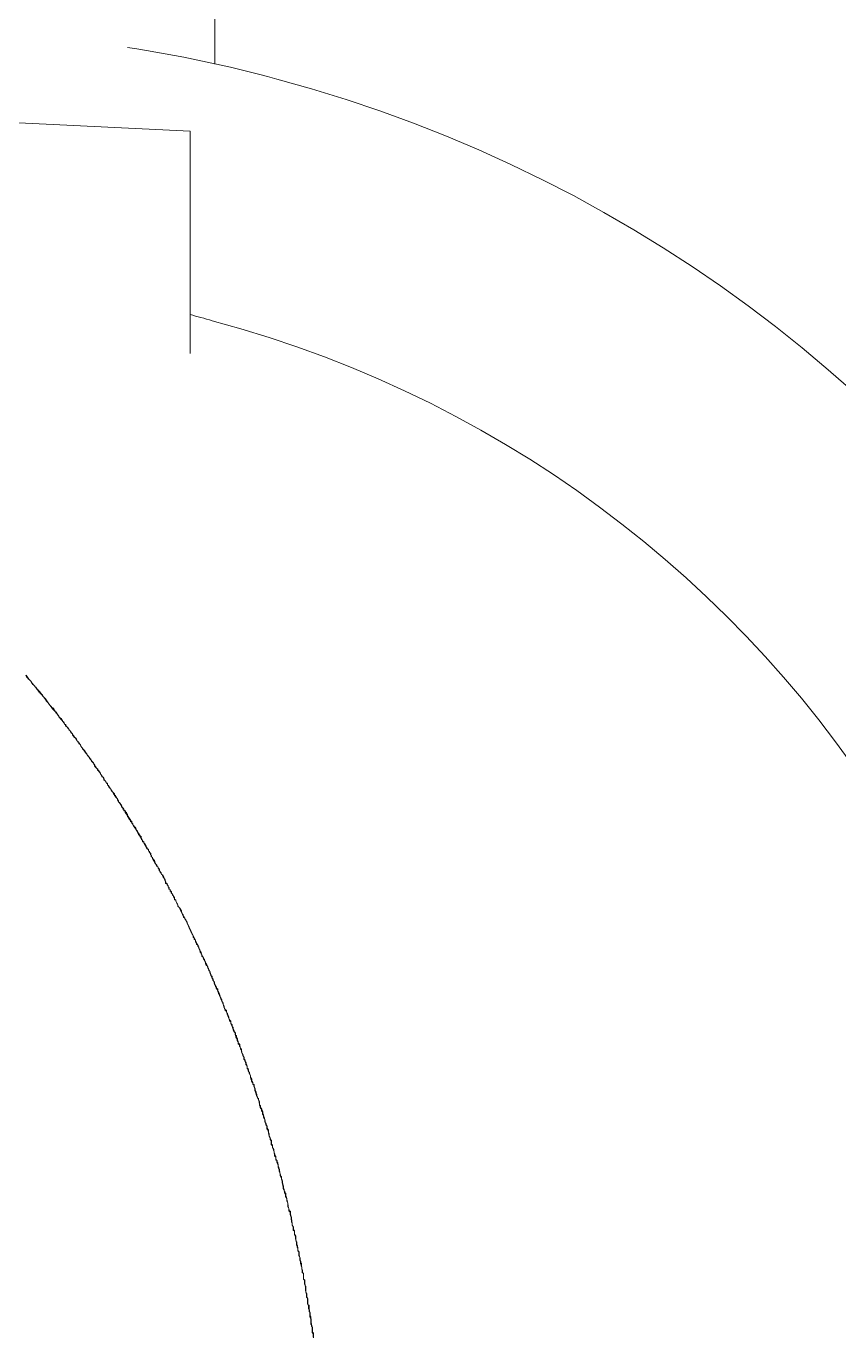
# Model space of a CAD drawing. Header units: millimetres. Extents: x 5194 to 16594, y 329 to 7592.
# Drawn here: x 11645.5 to 11678, y 3561 to 3613.4 of the extents above; entities that cross this region are included whole.
import ezdxf

# ---------------------------------------------------------------- set-up
doc = ezdxf.new("R2010")
doc.units = ezdxf.units.MM
doc.header["$MEASUREMENT"] = 0
doc.layers.add('PDF_Geometry', color=7, linetype='Continuous', true_color=0x231f20)

msp = doc.modelspace()

# ---------------------------------------------------------------- linework, layer by layer
at = {"layer": 'PDF_Geometry', "color": 0, "lineweight": 9}
for p, q in [((11653.057, 3611.845), (11653.057, 3618.681)), ((11652.08, 3609.177), (11640.332, 3609.746)), ((11652.069, 3600.294), (11652.069, 3609.177)), ((11645.538, 3587.376), (11645.516, 3587.444)), ((11645.561, 3587.354), (11645.538, 3587.376)), ((11645.583, 3587.331), (11645.561, 3587.354)), ((11645.606, 3587.286), (11645.583, 3587.331)), ((11645.651, 3587.264), (11645.606, 3587.286)), ((11645.696, 3587.219), (11645.651, 3587.264)), ((11645.718, 3587.196), (11645.696, 3587.219)), ((11645.741, 3587.151), (11645.718, 3587.196)), ((11645.763, 3587.106), (11645.741, 3587.151)), ((11645.754, 3587.126), (11645.754, 3587.149)), ((11645.799, 3587.104), (11645.754, 3587.126)), ((11645.786, 3587.084), (11645.763, 3587.106)), ((11645.831, 3587.039), (11645.786, 3587.084)), ((11645.822, 3587.059), (11645.799, 3587.104)), ((11645.822, 3587.036), (11645.822, 3587.059)), ((11645.867, 3587.014), (11645.822, 3587.036)), ((11645.853, 3587.016), (11645.831, 3587.039)), ((11645.876, 3586.994), (11645.853, 3587.016)), ((11645.889, 3586.969), (11645.867, 3587.014)), ((11645.921, 3586.949), (11645.876, 3586.994)), ((11645.912, 3586.947), (11645.889, 3586.969)), ((11645.934, 3586.902), (11645.912, 3586.947)), ((11645.943, 3586.926), (11645.921, 3586.949)), ((11645.957, 3586.879), (11645.934, 3586.902)), ((11645.966, 3586.881), (11645.943, 3586.926)), ((11646.002, 3586.834), (11645.957, 3586.879)), ((11646.01, 3586.859), (11645.966, 3586.881)), ((11646.002, 3586.812), (11646.002, 3586.834)), ((11646.047, 3586.767), (11646.002, 3586.812)), ((11646.01, 3586.837), (11646.01, 3586.859)), ((11646.069, 3586.744), (11646.047, 3586.767)), ((11646.091, 3586.699), (11646.069, 3586.744)), ((11646.136, 3586.677), (11646.091, 3586.699)), ((11646.181, 3586.654), (11646.136, 3586.677)), ((11646.181, 3586.632), (11646.181, 3586.654)), ((11646.19, 3586.589), (11646.19, 3586.612)), ((11646.235, 3586.567), (11646.19, 3586.589)), ((11646.541, 3586.159), (11646.541, 3586.182)), ((11646.586, 3586.137), (11646.541, 3586.159)), ((11646.631, 3586.092), (11646.586, 3586.137)), ((11646.631, 3586.069), (11646.631, 3586.092)), ((11646.676, 3586.024), (11646.631, 3586.069)), ((11646.676, 3586.002), (11646.676, 3586.024)), ((11646.721, 3585.957), (11646.676, 3586.002)), ((11646.708, 3585.937), (11646.708, 3585.959)), ((11646.753, 3585.914), (11646.708, 3585.937)), ((11646.766, 3585.912), (11646.721, 3585.957)), ((11646.775, 3585.869), (11646.753, 3585.914)), ((11646.766, 3585.89), (11646.766, 3585.912)), ((11646.789, 3585.845), (11646.766, 3585.89)), ((11646.798, 3585.847), (11646.775, 3585.869)), ((11646.811, 3585.822), (11646.789, 3585.845)), ((11646.843, 3585.78), (11646.798, 3585.847)), ((11646.834, 3585.777), (11646.811, 3585.822)), ((11646.856, 3585.755), (11646.834, 3585.777)), ((11646.843, 3585.757), (11646.843, 3585.78)), ((11646.888, 3585.735), (11646.843, 3585.757)), ((11646.933, 3585.69), (11646.888, 3585.735)), ((11646.933, 3585.667), (11646.933, 3585.69)), ((11646.978, 3585.645), (11646.933, 3585.667)), ((11646.978, 3585.6), (11646.978, 3585.645)), ((11647.023, 3585.577), (11646.978, 3585.6)), ((11647.045, 3585.532), (11647.023, 3585.577)), ((11647.059, 3585.485), (11647.036, 3585.53)), ((11647.067, 3585.487), (11647.045, 3585.532)), ((11647.103, 3585.462), (11647.059, 3585.485)), ((11647.112, 3585.465), (11647.067, 3585.487)), ((11647.103, 3585.417), (11647.103, 3585.462)), ((11647.148, 3585.372), (11647.103, 3585.417)), ((11647.112, 3585.42), (11647.112, 3585.465)), ((11647.157, 3585.397), (11647.112, 3585.42)), ((11647.193, 3585.35), (11647.148, 3585.372)), ((11647.18, 3585.352), (11647.157, 3585.397)), ((11647.202, 3585.33), (11647.18, 3585.352)), ((11647.193, 3585.305), (11647.193, 3585.35)), ((11647.238, 3585.282), (11647.193, 3585.305)), ((11647.225, 3585.285), (11647.202, 3585.33)), ((11647.247, 3585.24), (11647.225, 3585.285)), ((11647.238, 3585.237), (11647.238, 3585.282)), ((11647.283, 3585.215), (11647.238, 3585.237)), ((11647.292, 3585.217), (11647.247, 3585.24)), ((11647.328, 3585.17), (11647.283, 3585.215)), ((11647.292, 3585.172), (11647.292, 3585.217)), ((11647.315, 3585.15), (11647.292, 3585.172)), ((11647.337, 3585.127), (11647.315, 3585.15)), ((11647.328, 3585.147), (11647.328, 3585.17)), ((11647.373, 3585.102), (11647.328, 3585.147)), ((11647.36, 3585.105), (11647.337, 3585.127)), ((11647.382, 3585.06), (11647.36, 3585.105)), ((11647.396, 3585.057), (11647.373, 3585.102)), ((11647.405, 3585.015), (11647.382, 3585.06)), ((11647.418, 3585.035), (11647.396, 3585.057)), ((11647.427, 3584.97), (11647.405, 3585.015)), ((11647.441, 3584.99), (11647.418, 3585.035)), ((11647.463, 3584.967), (11647.441, 3584.99)), ((11647.45, 3584.947), (11647.427, 3584.97)), ((11647.495, 3584.925), (11647.45, 3584.947)), ((11647.508, 3584.922), (11647.463, 3584.967)), ((11647.517, 3584.88), (11647.495, 3584.925)), ((11647.531, 3584.878), (11647.508, 3584.922)), ((11647.54, 3584.857), (11647.517, 3584.88)), ((11647.553, 3584.855), (11647.531, 3584.878)), ((11647.562, 3584.812), (11647.54, 3584.857)), ((11647.576, 3584.81), (11647.553, 3584.855)), ((11647.585, 3584.768), (11647.562, 3584.812)), ((11647.598, 3584.788), (11647.576, 3584.81)), ((11647.63, 3584.745), (11647.585, 3584.768)), ((11647.621, 3584.765), (11647.598, 3584.788)), ((11647.643, 3584.72), (11647.621, 3584.765)), ((11647.63, 3584.7), (11647.63, 3584.745)), ((11647.675, 3584.678), (11647.63, 3584.7)), ((11647.688, 3584.675), (11647.643, 3584.72)), ((11647.697, 3584.655), (11647.675, 3584.678)), ((11647.688, 3584.653), (11647.688, 3584.675)), ((11647.72, 3584.61), (11647.697, 3584.655)), ((11647.742, 3584.565), (11647.72, 3584.61)), ((11647.765, 3584.543), (11647.742, 3584.565)), ((11647.787, 3584.498), (11647.765, 3584.543)), ((11647.81, 3584.475), (11647.787, 3584.498)), ((11647.855, 3584.43), (11647.81, 3584.475)), ((11647.877, 3584.385), (11647.855, 3584.43)), ((11647.9, 3584.363), (11647.877, 3584.385)), ((11647.922, 3584.318), (11647.9, 3584.363)), ((11647.945, 3584.295), (11647.922, 3584.318)), ((11647.967, 3584.25), (11647.945, 3584.295)), ((11647.981, 3584.225), (11647.958, 3584.27)), ((11647.99, 3584.228), (11647.967, 3584.25)), ((11648.026, 3584.18), (11647.981, 3584.225)), ((11648.035, 3584.183), (11647.99, 3584.228)), ((11648.048, 3584.158), (11648.026, 3584.18)), ((11648.057, 3584.16), (11648.035, 3584.183)), ((11648.071, 3584.113), (11648.048, 3584.158)), ((11648.079, 3584.115), (11648.057, 3584.16)), ((11648.093, 3584.068), (11648.071, 3584.113)), ((11648.102, 3584.093), (11648.079, 3584.115)), ((11648.116, 3584.045), (11648.093, 3584.068)), ((11648.124, 3584.048), (11648.102, 3584.093)), ((11648.138, 3584), (11648.116, 3584.045)), ((11648.147, 3584.003), (11648.124, 3584.048)), ((11648.16, 3583.978), (11648.138, 3584)), ((11648.169, 3583.98), (11648.147, 3584.003)), ((11648.205, 3583.933), (11648.16, 3583.978)), ((11648.214, 3583.935), (11648.169, 3583.98)), ((11648.228, 3583.888), (11648.205, 3583.933)), ((11648.237, 3583.89), (11648.214, 3583.935)), ((11648.25, 3583.865), (11648.228, 3583.888)), ((11648.259, 3583.868), (11648.237, 3583.89)), ((11648.273, 3583.843), (11648.25, 3583.865)), ((11648.259, 3583.823), (11648.259, 3583.868)), ((11648.282, 3583.778), (11648.259, 3583.823)), ((11648.295, 3583.798), (11648.273, 3583.843)), ((11648.304, 3583.755), (11648.282, 3583.778)), ((11648.318, 3583.753), (11648.295, 3583.798)), ((11648.327, 3583.733), (11648.304, 3583.755)), ((11648.34, 3583.731), (11648.318, 3583.753)), ((11648.372, 3583.688), (11648.327, 3583.733)), ((11648.385, 3583.686), (11648.34, 3583.731)), ((11648.372, 3583.643), (11648.372, 3583.688)), ((11648.417, 3583.621), (11648.372, 3583.643)), ((11648.385, 3583.663), (11648.385, 3583.686)), ((11648.43, 3583.618), (11648.385, 3583.663)), ((11648.439, 3583.576), (11648.417, 3583.621)), ((11648.453, 3583.573), (11648.43, 3583.618)), ((11648.462, 3583.553), (11648.439, 3583.576)), ((11648.475, 3583.551), (11648.453, 3583.573)), ((11648.484, 3583.508), (11648.462, 3583.553)), ((11648.498, 3583.506), (11648.475, 3583.551)), ((11648.507, 3583.463), (11648.484, 3583.508)), ((11648.52, 3583.461), (11648.498, 3583.506)), ((11648.529, 3583.441), (11648.507, 3583.463)), ((11648.543, 3583.438), (11648.52, 3583.461)), ((11648.552, 3583.373), (11648.529, 3583.441)), ((11648.565, 3583.393), (11648.543, 3583.438)), ((11648.597, 3583.351), (11648.552, 3583.373)), ((11648.61, 3583.371), (11648.565, 3583.393)), ((11648.619, 3583.328), (11648.597, 3583.351)), ((11648.633, 3583.326), (11648.61, 3583.371)), ((11648.642, 3583.283), (11648.619, 3583.328)), ((11648.633, 3583.303), (11648.633, 3583.326)), ((11648.633, 3583.258), (11648.633, 3583.303)), ((11648.678, 3583.213), (11648.633, 3583.258)), ((11648.664, 3583.238), (11648.642, 3583.283)), ((11648.687, 3583.216), (11648.664, 3583.238)), ((11648.7, 3583.191), (11648.678, 3583.213)), ((11648.709, 3583.193), (11648.687, 3583.216)), ((11648.723, 3583.146), (11648.7, 3583.191)), ((11648.732, 3583.126), (11648.709, 3583.193)), ((11648.768, 3583.123), (11648.723, 3583.146)), ((11648.777, 3583.103), (11648.732, 3583.126)), ((11648.768, 3583.056), (11648.768, 3583.123)), ((11648.813, 3583.033), (11648.768, 3583.056)), ((11648.777, 3583.058), (11648.777, 3583.103)), ((11648.813, 3583.011), (11648.813, 3583.033)), ((11648.858, 3582.943), (11648.813, 3583.011)), ((11648.858, 3582.921), (11648.858, 3582.943)), ((11648.903, 3582.898), (11648.858, 3582.921)), ((11648.903, 3582.876), (11648.903, 3582.898)), ((11648.948, 3582.808), (11648.903, 3582.876)), ((11648.97, 3582.786), (11648.948, 3582.808)), ((11648.993, 3582.764), (11648.97, 3582.786)), ((11649.015, 3582.696), (11648.993, 3582.764)), ((11649.038, 3582.674), (11649.015, 3582.696)), ((11649.06, 3582.629), (11649.038, 3582.674)), ((11649.047, 3582.654), (11649.047, 3582.698)), ((11649.092, 3582.631), (11649.047, 3582.654)), ((11649.083, 3582.606), (11649.06, 3582.629)), ((11649.128, 3582.561), (11649.083, 3582.606)), ((11649.092, 3582.586), (11649.092, 3582.631)), ((11649.136, 3582.541), (11649.092, 3582.586)), ((11649.15, 3582.516), (11649.128, 3582.561)), ((11649.159, 3582.519), (11649.136, 3582.541)), ((11649.173, 3582.494), (11649.15, 3582.516)), ((11649.181, 3582.474), (11649.159, 3582.519)), ((11649.173, 3582.449), (11649.173, 3582.494)), ((11649.217, 3582.426), (11649.173, 3582.449)), ((11649.204, 3582.451), (11649.181, 3582.474)), ((11649.204, 3582.406), (11649.204, 3582.451)), ((11649.226, 3582.361), (11649.204, 3582.406)), ((11649.217, 3582.381), (11649.217, 3582.426)), ((11649.262, 3582.359), (11649.217, 3582.381)), ((11649.249, 3582.339), (11649.226, 3582.361)), ((11649.262, 3582.314), (11649.262, 3582.359)), ((11649.294, 3582.294), (11649.249, 3582.339)), ((11649.307, 3582.269), (11649.262, 3582.314)), ((11649.294, 3582.271), (11649.294, 3582.294)), ((11649.339, 3582.226), (11649.294, 3582.271)), ((11649.33, 3582.246), (11649.307, 3582.269)), ((11649.352, 3582.201), (11649.33, 3582.246)), ((11649.339, 3582.181), (11649.339, 3582.226)), ((11649.384, 3582.136), (11649.339, 3582.181)), ((11649.375, 3582.156), (11649.352, 3582.201)), ((11649.397, 3582.134), (11649.375, 3582.156)), ((11649.384, 3582.091), (11649.384, 3582.136)), ((11649.429, 3582.069), (11649.384, 3582.091)), ((11649.42, 3582.089), (11649.397, 3582.134)), ((11649.442, 3582.044), (11649.42, 3582.089)), ((11649.429, 3582.024), (11649.429, 3582.069)), ((11649.474, 3582.001), (11649.429, 3582.024)), ((11649.487, 3582.021), (11649.442, 3582.044)), ((11649.474, 3581.956), (11649.474, 3582.001)), ((11649.487, 3581.976), (11649.487, 3582.021)), ((11649.532, 3581.954), (11649.487, 3581.976)), ((11649.532, 3581.909), (11649.532, 3581.954)), ((11649.577, 3581.886), (11649.532, 3581.909)), ((11649.577, 3581.819), (11649.577, 3581.886)), ((11649.577, 3581.796), (11649.577, 3581.819)), ((11649.6, 3581.774), (11649.577, 3581.796)), ((11649.645, 3581.707), (11649.6, 3581.774)), ((11649.645, 3581.684), (11649.645, 3581.707)), ((11649.69, 3581.639), (11649.645, 3581.684)), ((11649.69, 3581.594), (11649.69, 3581.639)), ((11649.735, 3581.572), (11649.69, 3581.594)), ((11649.699, 3581.619), (11649.699, 3581.641)), ((11649.744, 3581.597), (11649.699, 3581.619)), ((11649.757, 3581.527), (11649.735, 3581.572)), ((11649.744, 3581.529), (11649.744, 3581.597)), ((11649.766, 3581.507), (11649.744, 3581.529)), ((11649.78, 3581.504), (11649.757, 3581.527)), ((11649.789, 3581.484), (11649.766, 3581.507)), ((11649.78, 3581.459), (11649.78, 3581.504)), ((11649.825, 3581.437), (11649.78, 3581.459)), ((11649.811, 3581.417), (11649.789, 3581.484)), ((11649.834, 3581.394), (11649.811, 3581.417)), ((11649.825, 3581.392), (11649.825, 3581.437)), ((11649.87, 3581.347), (11649.825, 3581.392)), ((11649.879, 3581.372), (11649.834, 3581.394)), ((11649.901, 3581.327), (11649.879, 3581.372)), ((11649.924, 3581.282), (11649.901, 3581.327)), ((11649.924, 3581.259), (11649.924, 3581.282)), ((11649.969, 3581.214), (11649.924, 3581.259)), ((11649.969, 3581.169), (11649.969, 3581.214)), ((11650.126, 3580.899), (11649.969, 3581.169)), ((11650.005, 3581.077), (11650.005, 3581.122)), ((11650.05, 3581.032), (11650.005, 3581.077)), ((11650.126, 3580.877), (11650.126, 3580.899)), ((11650.171, 3580.854), (11650.126, 3580.877)), ((11650.185, 3580.807), (11650.162, 3580.852)), ((11650.171, 3580.787), (11650.171, 3580.854)), ((11650.23, 3580.784), (11650.185, 3580.807)), ((11650.216, 3580.764), (11650.171, 3580.787)), ((11650.351, 3580.495), (11650.216, 3580.764)), ((11650.23, 3580.739), (11650.23, 3580.784)), ((11650.274, 3580.695), (11650.23, 3580.739)), ((11650.274, 3580.672), (11650.274, 3580.695)), ((11650.319, 3580.605), (11650.274, 3580.672)), ((11650.319, 3580.582), (11650.319, 3580.605)), ((11650.342, 3580.537), (11650.319, 3580.582)), ((11650.364, 3580.515), (11650.342, 3580.537)), ((11650.396, 3580.472), (11650.351, 3580.495)), ((11650.409, 3580.47), (11650.364, 3580.515)), ((11650.418, 3580.427), (11650.396, 3580.472)), ((11650.409, 3580.425), (11650.409, 3580.47)), ((11650.454, 3580.402), (11650.409, 3580.425)), ((11650.441, 3580.382), (11650.418, 3580.427)), ((11650.463, 3580.36), (11650.441, 3580.382)), ((11650.454, 3580.357), (11650.454, 3580.402)), ((11650.499, 3580.312), (11650.454, 3580.357)), ((11650.486, 3580.292), (11650.463, 3580.36)), ((11650.486, 3580.27), (11650.486, 3580.292)), ((11650.531, 3580.225), (11650.486, 3580.27)), ((11650.499, 3580.267), (11650.499, 3580.312)), ((11650.522, 3580.222), (11650.499, 3580.267)), ((11650.522, 3580.177), (11650.522, 3580.222)), ((11650.567, 3580.155), (11650.522, 3580.177)), ((11650.531, 3580.18), (11650.531, 3580.225)), ((11650.576, 3580.157), (11650.531, 3580.18)), ((11650.567, 3580.11), (11650.567, 3580.155)), ((11650.612, 3580.087), (11650.567, 3580.11)), ((11650.576, 3580.112), (11650.576, 3580.157)), ((11650.756, 3579.797), (11650.576, 3580.112)), ((11650.612, 3580.042), (11650.612, 3580.087)), ((11650.657, 3579.997), (11650.612, 3580.042)), ((11650.657, 3579.975), (11650.657, 3579.997)), ((11650.679, 3579.907), (11650.657, 3579.975)), ((11650.702, 3579.885), (11650.679, 3579.907)), ((11650.747, 3579.84), (11650.702, 3579.885)), ((11650.747, 3579.795), (11650.747, 3579.84)), ((11650.792, 3579.772), (11650.747, 3579.795)), ((11650.801, 3579.775), (11650.756, 3579.797)), ((11650.792, 3579.727), (11650.792, 3579.772)), ((11650.801, 3579.73), (11650.801, 3579.775)), ((11650.837, 3579.682), (11650.792, 3579.727)), ((11650.846, 3579.685), (11650.801, 3579.73)), ((11650.837, 3579.638), (11650.837, 3579.682)), ((11650.859, 3579.615), (11650.837, 3579.638)), ((11650.846, 3579.64), (11650.846, 3579.685)), ((11650.868, 3579.617), (11650.846, 3579.64)), ((11650.882, 3579.57), (11650.859, 3579.615)), ((11650.891, 3579.572), (11650.868, 3579.617)), ((11650.904, 3579.548), (11650.882, 3579.57)), ((11650.913, 3579.55), (11650.891, 3579.572)), ((11650.927, 3579.48), (11650.904, 3579.548)), ((11650.936, 3579.483), (11650.913, 3579.55)), ((11650.972, 3579.458), (11650.927, 3579.48)), ((11650.981, 3579.46), (11650.936, 3579.483)), ((11650.972, 3579.435), (11650.972, 3579.458)), ((11650.994, 3579.368), (11650.972, 3579.435)), ((11650.981, 3579.438), (11650.981, 3579.46)), ((11651.026, 3579.37), (11650.981, 3579.438)), ((11651.017, 3579.345), (11650.994, 3579.368)), ((11651.039, 3579.3), (11651.017, 3579.345)), ((11651.026, 3579.348), (11651.026, 3579.37)), ((11651.048, 3579.303), (11651.026, 3579.348)), ((11651.062, 3579.255), (11651.039, 3579.3)), ((11651.071, 3579.258), (11651.048, 3579.303)), ((11651.084, 3579.21), (11651.062, 3579.255)), ((11651.071, 3579.213), (11651.071, 3579.258)), ((11651.093, 3579.19), (11651.071, 3579.213)), ((11651.107, 3579.188), (11651.084, 3579.21)), ((11651.093, 3579.123), (11651.093, 3579.19)), ((11651.138, 3579.1), (11651.093, 3579.123)), ((11651.107, 3579.143), (11651.107, 3579.188)), ((11651.152, 3579.12), (11651.107, 3579.143)), ((11651.161, 3579.055), (11651.138, 3579.1)), ((11651.174, 3579.053), (11651.152, 3579.12)), ((11651.183, 3579.033), (11651.161, 3579.055)), ((11651.197, 3579.03), (11651.174, 3579.053)), ((11651.206, 3578.988), (11651.183, 3579.033)), ((11651.197, 3578.985), (11651.197, 3579.03)), ((11651.242, 3578.94), (11651.197, 3578.985)), ((11651.228, 3578.943), (11651.206, 3578.988)), ((11651.228, 3578.898), (11651.228, 3578.943)), ((11651.273, 3578.875), (11651.228, 3578.898)), ((11651.242, 3578.895), (11651.242, 3578.94)), ((11651.264, 3578.873), (11651.242, 3578.895)), ((11651.286, 3578.828), (11651.264, 3578.873)), ((11651.273, 3578.808), (11651.273, 3578.875)), ((11651.318, 3578.785), (11651.273, 3578.808)), ((11651.331, 3578.783), (11651.286, 3578.828)), ((11651.318, 3578.74), (11651.318, 3578.785)), ((11651.363, 3578.695), (11651.318, 3578.74)), ((11651.331, 3578.76), (11651.331, 3578.783)), ((11651.363, 3578.65), (11651.363, 3578.695)), ((11651.408, 3578.628), (11651.363, 3578.65)), ((11651.408, 3578.583), (11651.408, 3578.628)), ((11651.43, 3578.56), (11651.408, 3578.583)), ((11651.453, 3578.493), (11651.43, 3578.56)), ((11651.444, 3578.513), (11651.444, 3578.558)), ((11651.444, 3578.468), (11651.444, 3578.513)), ((11651.489, 3578.446), (11651.444, 3578.468)), ((11651.498, 3578.471), (11651.453, 3578.493)), ((11651.498, 3578.426), (11651.498, 3578.471)), ((11651.52, 3578.381), (11651.498, 3578.426)), ((11651.543, 3578.336), (11651.52, 3578.381)), ((11651.565, 3578.291), (11651.543, 3578.336)), ((11651.588, 3578.268), (11651.565, 3578.291)), ((11651.588, 3578.201), (11651.588, 3578.268)), ((11651.633, 3578.178), (11651.588, 3578.201)), ((11651.633, 3578.156), (11651.633, 3578.178)), ((11651.669, 3578.131), (11651.624, 3578.153)), ((11651.678, 3578.111), (11651.633, 3578.156)), ((11651.669, 3578.063), (11651.669, 3578.131)), ((11651.691, 3578.041), (11651.669, 3578.063)), ((11651.7, 3578.066), (11651.678, 3578.111)), ((11651.723, 3578.021), (11651.7, 3578.066)), ((11651.723, 3577.976), (11651.723, 3578.021)), ((11651.745, 3577.953), (11651.723, 3577.976)), ((11651.768, 3577.886), (11651.745, 3577.953)), ((11651.79, 3577.863), (11651.768, 3577.886)), ((11651.813, 3577.818), (11651.79, 3577.863)), ((11651.813, 3577.773), (11651.813, 3577.818)), ((11651.858, 3577.728), (11651.813, 3577.773)), ((11651.858, 3577.706), (11651.858, 3577.728)), ((11651.903, 3577.661), (11651.858, 3577.706)), ((11651.903, 3577.638), (11651.903, 3577.661)), ((11651.948, 3577.571), (11651.903, 3577.638)), ((11651.948, 3577.548), (11651.948, 3577.571)), ((11652.195, 3577.031), (11651.948, 3577.548)), ((11652.195, 3576.964), (11652.195, 3577.031)), ((11652.24, 3576.941), (11652.195, 3576.964)), ((11652.24, 3576.896), (11652.24, 3576.941)), ((11652.285, 3576.851), (11652.24, 3576.896)), ((11652.285, 3576.806), (11652.285, 3576.851)), ((11652.307, 3576.761), (11652.285, 3576.806)), ((11652.33, 3576.739), (11652.307, 3576.761)), ((11652.33, 3576.694), (11652.33, 3576.739)), ((11652.375, 3576.649), (11652.33, 3576.694)), ((11652.375, 3576.604), (11652.375, 3576.649)), ((11652.42, 3576.581), (11652.375, 3576.604)), ((11652.388, 3576.601), (11652.388, 3576.646)), ((11652.411, 3576.556), (11652.388, 3576.601)), ((11652.433, 3576.512), (11652.411, 3576.556)), ((11652.42, 3576.536), (11652.42, 3576.581)), ((11652.442, 3576.469), (11652.42, 3576.536)), ((11652.456, 3576.467), (11652.433, 3576.512)), ((11652.465, 3576.446), (11652.442, 3576.469)), ((11652.456, 3576.422), (11652.456, 3576.467)), ((11652.478, 3576.377), (11652.456, 3576.422)), ((11652.487, 3576.402), (11652.465, 3576.446)), ((11652.501, 3576.354), (11652.478, 3576.377)), ((11652.51, 3576.357), (11652.487, 3576.402)), ((11652.523, 3576.309), (11652.501, 3576.354)), ((11652.51, 3576.312), (11652.51, 3576.357)), ((11652.532, 3576.289), (11652.51, 3576.312)), ((11652.546, 3576.287), (11652.523, 3576.309)), ((11652.555, 3576.244), (11652.532, 3576.289)), ((11652.546, 3576.219), (11652.546, 3576.287)), ((11652.591, 3576.174), (11652.546, 3576.219)), ((11652.555, 3576.222), (11652.555, 3576.244)), ((11652.6, 3576.154), (11652.555, 3576.222)), ((11652.591, 3576.152), (11652.591, 3576.174)), ((11652.613, 3576.107), (11652.591, 3576.152)), ((11652.622, 3576.109), (11652.6, 3576.154)), ((11652.636, 3576.062), (11652.613, 3576.107)), ((11652.645, 3576.087), (11652.622, 3576.109)), ((11652.645, 3576.042), (11652.645, 3576.087)), ((11652.658, 3576.017), (11652.636, 3576.062)), ((11652.667, 3575.997), (11652.645, 3576.042)), ((11652.681, 3575.972), (11652.658, 3576.017)), ((11652.69, 3575.952), (11652.667, 3575.997)), ((11652.681, 3575.927), (11652.681, 3575.972)), ((11652.703, 3575.882), (11652.681, 3575.927)), ((11652.712, 3575.929), (11652.69, 3575.952)), ((11652.726, 3575.837), (11652.703, 3575.882)), ((11652.735, 3575.862), (11652.712, 3575.929)), ((11652.771, 3575.814), (11652.726, 3575.837)), ((11652.735, 3575.839), (11652.735, 3575.862)), ((11652.78, 3575.794), (11652.735, 3575.839)), ((11652.771, 3575.769), (11652.771, 3575.814)), ((11652.793, 3575.724), (11652.771, 3575.769)), ((11652.78, 3575.749), (11652.78, 3575.794)), ((11652.802, 3575.727), (11652.78, 3575.749)), ((11652.816, 3575.679), (11652.793, 3575.724)), ((11652.825, 3575.659), (11652.802, 3575.727)), ((11652.816, 3575.634), (11652.816, 3575.679)), ((11652.861, 3575.612), (11652.816, 3575.634)), ((11652.847, 3575.637), (11652.825, 3575.659)), ((11652.87, 3575.592), (11652.847, 3575.637)), ((11652.861, 3575.544), (11652.861, 3575.612)), ((11652.87, 3575.547), (11652.87, 3575.592)), ((11652.883, 3575.522), (11652.861, 3575.544)), ((11652.892, 3575.502), (11652.87, 3575.547)), ((11652.906, 3575.477), (11652.883, 3575.522)), ((11652.915, 3575.457), (11652.892, 3575.502)), ((11652.906, 3575.432), (11652.906, 3575.477)), ((11652.951, 3575.41), (11652.906, 3575.432)), ((11652.915, 3575.434), (11652.915, 3575.457)), ((11652.937, 3575.367), (11652.915, 3575.434)), ((11652.937, 3575.345), (11652.937, 3575.367)), ((11652.982, 3575.3), (11652.937, 3575.345)), ((11652.951, 3575.342), (11652.951, 3575.41)), ((11652.996, 3575.297), (11652.951, 3575.342)), ((11652.982, 3575.255), (11652.982, 3575.3)), ((11653.005, 3575.232), (11652.982, 3575.255)), ((11652.996, 3575.275), (11652.996, 3575.297)), ((11653.027, 3575.165), (11653.005, 3575.232)), ((11653.027, 3575.142), (11653.027, 3575.165)), ((11653.05, 3575.097), (11653.027, 3575.142)), ((11653.072, 3575.052), (11653.05, 3575.097)), ((11653.117, 3575.007), (11653.072, 3575.052)), ((11653.086, 3575.005), (11653.086, 3575.05)), ((11653.131, 3574.96), (11653.086, 3575.005)), ((11653.117, 3574.962), (11653.117, 3575.007)), ((11653.117, 3574.94), (11653.117, 3574.962)), ((11653.162, 3574.872), (11653.117, 3574.94)), ((11653.131, 3574.937), (11653.131, 3574.96)), ((11653.176, 3574.892), (11653.131, 3574.937)), ((11653.162, 3574.85), (11653.162, 3574.872)), ((11653.185, 3574.805), (11653.162, 3574.85)), ((11653.176, 3574.847), (11653.176, 3574.892)), ((11653.198, 3574.802), (11653.176, 3574.847)), ((11653.207, 3574.76), (11653.185, 3574.805)), ((11653.221, 3574.757), (11653.198, 3574.802)), ((11653.207, 3574.715), (11653.207, 3574.76)), ((11653.23, 3574.692), (11653.207, 3574.715)), ((11653.221, 3574.735), (11653.221, 3574.757)), ((11653.243, 3574.69), (11653.221, 3574.735)), ((11653.252, 3574.625), (11653.23, 3574.692)), ((11653.266, 3574.622), (11653.243, 3574.69)), ((11653.275, 3574.58), (11653.252, 3574.625)), ((11653.266, 3574.6), (11653.266, 3574.622)), ((11653.288, 3574.555), (11653.266, 3574.6)), ((11653.297, 3574.557), (11653.275, 3574.58)), ((11653.311, 3574.51), (11653.288, 3574.555)), ((11653.297, 3574.512), (11653.297, 3574.557)), ((11653.342, 3574.445), (11653.297, 3574.512)), ((11653.333, 3574.465), (11653.311, 3574.51)), ((11653.333, 3574.42), (11653.333, 3574.465)), ((11653.356, 3574.398), (11653.333, 3574.42)), ((11653.342, 3574.422), (11653.342, 3574.445)), ((11653.364, 3574.377), (11653.342, 3574.422)), ((11653.378, 3574.353), (11653.356, 3574.398)), ((11653.387, 3574.332), (11653.364, 3574.377)), ((11653.378, 3574.308), (11653.378, 3574.353)), ((11653.4, 3574.263), (11653.378, 3574.308)), ((11653.387, 3574.31), (11653.387, 3574.332)), ((11653.409, 3574.243), (11653.387, 3574.31)), ((11653.423, 3574.218), (11653.4, 3574.263)), ((11653.432, 3574.22), (11653.409, 3574.243)), ((11653.423, 3574.173), (11653.423, 3574.218)), ((11653.445, 3574.128), (11653.423, 3574.173)), ((11653.432, 3574.175), (11653.432, 3574.22)), ((11653.454, 3574.13), (11653.432, 3574.175)), ((11653.468, 3574.083), (11653.445, 3574.128)), ((11653.477, 3574.085), (11653.454, 3574.13)), ((11653.468, 3574.038), (11653.468, 3574.083)), ((11653.513, 3574.015), (11653.468, 3574.038)), ((11653.522, 3574.04), (11653.477, 3574.085)), ((11653.535, 3573.97), (11653.513, 3574.015)), ((11653.522, 3573.995), (11653.522, 3574.04)), ((11653.544, 3573.95), (11653.522, 3573.995)), ((11653.558, 3573.925), (11653.535, 3573.97)), ((11653.567, 3573.928), (11653.544, 3573.95)), ((11653.558, 3573.88), (11653.558, 3573.925)), ((11653.58, 3573.835), (11653.558, 3573.88)), ((11653.567, 3573.883), (11653.567, 3573.928)), ((11653.589, 3573.838), (11653.567, 3573.883)), ((11653.603, 3573.79), (11653.58, 3573.835)), ((11653.612, 3573.793), (11653.589, 3573.838)), ((11653.603, 3573.745), (11653.603, 3573.79)), ((11653.625, 3573.7), (11653.603, 3573.745)), ((11653.612, 3573.748), (11653.612, 3573.793)), ((11653.634, 3573.703), (11653.612, 3573.748)), ((11653.648, 3573.655), (11653.625, 3573.7)), ((11653.657, 3573.658), (11653.634, 3573.703)), ((11653.648, 3573.633), (11653.648, 3573.655)), ((11653.693, 3573.588), (11653.648, 3573.633)), ((11653.702, 3573.613), (11653.657, 3573.658)), ((11653.693, 3573.543), (11653.693, 3573.588)), ((11653.715, 3573.498), (11653.693, 3573.543)), ((11653.702, 3573.568), (11653.702, 3573.613)), ((11653.702, 3573.523), (11653.702, 3573.568)), ((11653.747, 3573.478), (11653.702, 3573.523)), ((11653.747, 3573.433), (11653.747, 3573.478)), ((11653.747, 3573.41), (11653.747, 3573.433)), ((11653.792, 3573.365), (11653.747, 3573.41)), ((11653.792, 3573.32), (11653.792, 3573.365)), ((11653.814, 3573.276), (11653.792, 3573.32)), ((11653.837, 3573.231), (11653.814, 3573.276)), ((11653.837, 3573.186), (11653.837, 3573.231)), ((11653.882, 3573.141), (11653.837, 3573.186)), ((11653.873, 3573.116), (11653.873, 3573.161)), ((11653.873, 3573.071), (11653.873, 3573.116)), ((11653.918, 3573.048), (11653.873, 3573.071)), ((11653.882, 3573.096), (11653.882, 3573.141)), ((11653.882, 3573.051), (11653.882, 3573.096)), ((11653.904, 3573.028), (11653.882, 3573.051)), ((11653.904, 3572.983), (11653.904, 3573.028)), ((11653.927, 3572.938), (11653.904, 3572.983)), ((11653.918, 3573.003), (11653.918, 3573.048)), ((11653.94, 3572.958), (11653.918, 3573.003)), ((11653.949, 3572.893), (11653.927, 3572.938)), ((11653.963, 3572.913), (11653.94, 3572.958)), ((11653.949, 3572.848), (11653.949, 3572.893)), ((11653.972, 3572.803), (11653.949, 3572.848)), ((11653.963, 3572.868), (11653.963, 3572.913)), ((11653.985, 3572.823), (11653.963, 3572.868)), ((11653.994, 3572.781), (11653.972, 3572.803)), ((11653.985, 3572.778), (11653.985, 3572.823)), ((11654.008, 3572.733), (11653.985, 3572.778)), ((11653.994, 3572.713), (11653.994, 3572.781)), ((11654.039, 3572.668), (11653.994, 3572.713)), ((11654.053, 3572.688), (11654.008, 3572.733)), ((11654.039, 3572.623), (11654.039, 3572.668)), ((11654.062, 3572.601), (11654.039, 3572.623)), ((11654.053, 3572.643), (11654.053, 3572.688)), ((11654.075, 3572.598), (11654.053, 3572.643)), ((11654.084, 3572.533), (11654.062, 3572.601)), ((11654.075, 3572.576), (11654.075, 3572.598)), ((11654.098, 3572.531), (11654.075, 3572.576)), ((11654.084, 3572.511), (11654.084, 3572.533)), ((11654.107, 3572.466), (11654.084, 3572.511)), ((11654.12, 3572.486), (11654.098, 3572.531)), ((11654.129, 3572.421), (11654.107, 3572.466)), ((11654.12, 3572.441), (11654.12, 3572.486)), ((11654.143, 3572.396), (11654.12, 3572.441)), ((11654.129, 3572.376), (11654.129, 3572.421)), ((11654.152, 3572.331), (11654.129, 3572.376)), ((11654.143, 3572.351), (11654.143, 3572.396)), ((11654.165, 3572.306), (11654.143, 3572.351)), ((11654.174, 3572.286), (11654.152, 3572.331)), ((11654.188, 3572.261), (11654.165, 3572.306)), ((11654.174, 3572.241), (11654.174, 3572.286)), ((11654.219, 3572.196), (11654.174, 3572.241)), ((11654.188, 3572.216), (11654.188, 3572.261)), ((11654.233, 3572.171), (11654.188, 3572.216)), ((11654.219, 3572.174), (11654.219, 3572.196)), ((11654.219, 3572.106), (11654.219, 3572.174)), ((11654.264, 3572.061), (11654.219, 3572.106)), ((11654.233, 3572.126), (11654.233, 3572.171)), ((11654.233, 3572.104), (11654.233, 3572.126)), ((11654.255, 3572.059), (11654.233, 3572.104)), ((11654.255, 3572.014), (11654.255, 3572.059)), ((11654.278, 3571.969), (11654.255, 3572.014)), ((11654.264, 3572.039), (11654.264, 3572.061)), ((11654.287, 3571.994), (11654.264, 3572.039)), ((11654.3, 3571.924), (11654.278, 3571.969)), ((11654.309, 3571.949), (11654.287, 3571.994)), ((11654.3, 3571.879), (11654.3, 3571.924)), ((11654.309, 3571.904), (11654.309, 3571.949)), ((11654.332, 3571.859), (11654.309, 3571.904)), ((11654.323, 3571.856), (11654.3, 3571.879)), ((11654.345, 3571.789), (11654.323, 3571.856)), ((11654.354, 3571.814), (11654.332, 3571.859)), ((11654.345, 3571.744), (11654.345, 3571.789)), ((11654.39, 3571.721), (11654.345, 3571.744)), ((11654.354, 3571.769), (11654.354, 3571.814)), ((11654.354, 3571.724), (11654.354, 3571.769)), ((11654.399, 3571.679), (11654.354, 3571.724)), ((11654.39, 3571.676), (11654.39, 3571.721)), ((11654.39, 3571.631), (11654.39, 3571.676)), ((11654.435, 3571.586), (11654.39, 3571.631)), ((11654.399, 3571.634), (11654.399, 3571.679)), ((11654.399, 3571.611), (11654.399, 3571.634)), ((11654.444, 3571.566), (11654.399, 3571.611)), ((11654.435, 3571.541), (11654.435, 3571.586)), ((11654.457, 3571.496), (11654.435, 3571.541)), ((11654.444, 3571.521), (11654.444, 3571.566)), ((11654.466, 3571.476), (11654.444, 3571.521)), ((11654.48, 3571.451), (11654.457, 3571.496)), ((11654.489, 3571.431), (11654.466, 3571.476)), ((11654.48, 3571.406), (11654.48, 3571.451)), ((11654.48, 3571.361), (11654.48, 3571.406)), ((11654.489, 3571.386), (11654.489, 3571.431)), ((11654.511, 3571.341), (11654.489, 3571.386)), ((11654.502, 3571.316), (11654.48, 3571.361)), ((11654.525, 3571.272), (11654.502, 3571.316)), ((11654.534, 3571.296), (11654.511, 3571.341)), ((11654.525, 3571.227), (11654.525, 3571.272)), ((11654.547, 3571.182), (11654.525, 3571.227)), ((11654.534, 3571.251), (11654.534, 3571.296)), ((11654.556, 3571.206), (11654.534, 3571.251)), ((11654.57, 3571.159), (11654.547, 3571.182)), ((11654.579, 3571.162), (11654.556, 3571.206)), ((11654.57, 3571.092), (11654.57, 3571.159)), ((11654.615, 3571.069), (11654.57, 3571.092)), ((11654.579, 3571.117), (11654.579, 3571.162)), ((11654.624, 3571.094), (11654.579, 3571.117)), ((11654.615, 3571.024), (11654.615, 3571.069)), ((11654.637, 3570.979), (11654.615, 3571.024)), ((11654.624, 3571.049), (11654.624, 3571.094)), ((11654.624, 3571.004), (11654.624, 3571.049)), ((11654.646, 3570.959), (11654.624, 3571.004)), ((11654.66, 3570.912), (11654.637, 3570.979)), ((11654.669, 3570.914), (11654.646, 3570.959)), ((11654.66, 3570.889), (11654.66, 3570.912)), ((11654.66, 3570.844), (11654.66, 3570.889)), ((11654.669, 3570.869), (11654.669, 3570.914)), ((11654.691, 3570.824), (11654.669, 3570.869)), ((11654.714, 3570.779), (11654.691, 3570.824)), ((11654.714, 3570.734), (11654.714, 3570.779)), ((11654.736, 3570.689), (11654.714, 3570.734)), ((11654.736, 3570.644), (11654.736, 3570.689)), ((11654.759, 3570.599), (11654.736, 3570.644)), ((11654.759, 3570.554), (11654.759, 3570.599)), ((11654.804, 3570.532), (11654.759, 3570.554)), ((11654.804, 3570.487), (11654.804, 3570.532)), ((11654.826, 3570.419), (11654.804, 3570.487)), ((11654.84, 3570.394), (11654.817, 3570.439)), ((11654.826, 3570.374), (11654.826, 3570.419)), ((11654.826, 3570.352), (11654.826, 3570.374)), ((11654.849, 3570.307), (11654.826, 3570.352)), ((11654.84, 3570.349), (11654.84, 3570.394)), ((11654.84, 3570.304), (11654.84, 3570.349)), ((11654.862, 3570.26), (11654.84, 3570.304)), ((11654.849, 3570.262), (11654.849, 3570.307)), ((11654.871, 3570.217), (11654.849, 3570.262)), ((11654.885, 3570.237), (11654.862, 3570.26)), ((11654.871, 3570.172), (11654.871, 3570.217)), ((11654.894, 3570.127), (11654.871, 3570.172)), ((11654.885, 3570.17), (11654.885, 3570.237)), ((11654.907, 3570.147), (11654.885, 3570.17)), ((11654.916, 3570.082), (11654.894, 3570.127)), ((11654.93, 3570.102), (11654.907, 3570.147)), ((11654.916, 3570.037), (11654.916, 3570.082)), ((11654.961, 3569.992), (11654.916, 3570.037)), ((11654.93, 3570.057), (11654.93, 3570.102)), ((11654.975, 3569.99), (11654.93, 3570.057)), ((11654.961, 3569.947), (11654.961, 3569.992)), ((11654.961, 3569.902), (11654.961, 3569.947)), ((11654.984, 3569.88), (11654.961, 3569.902)), ((11654.975, 3569.967), (11654.975, 3569.99)), ((11654.975, 3569.922), (11654.975, 3569.967)), ((11654.997, 3569.877), (11654.975, 3569.922)), ((11655.006, 3569.812), (11654.984, 3569.88)), ((11655.02, 3569.81), (11654.997, 3569.877)), ((11655.006, 3569.767), (11655.006, 3569.812)), ((11655.02, 3569.787), (11655.02, 3569.81)), ((11655.029, 3569.722), (11655.006, 3569.767)), ((11655.042, 3569.742), (11655.02, 3569.787)), ((11655.051, 3569.7), (11655.029, 3569.722)), ((11655.042, 3569.697), (11655.042, 3569.742)), ((11655.065, 3569.652), (11655.042, 3569.697)), ((11655.051, 3569.655), (11655.051, 3569.7)), ((11655.051, 3569.61), (11655.051, 3569.655)), ((11655.074, 3569.565), (11655.051, 3569.61)), ((11655.065, 3569.607), (11655.065, 3569.652)), ((11655.087, 3569.562), (11655.065, 3569.607)), ((11655.096, 3569.497), (11655.074, 3569.565)), ((11655.11, 3569.517), (11655.087, 3569.562)), ((11655.096, 3569.475), (11655.096, 3569.497)), ((11655.141, 3569.43), (11655.096, 3569.475)), ((11655.11, 3569.472), (11655.11, 3569.517)), ((11655.155, 3569.427), (11655.11, 3569.472)), ((11655.141, 3569.385), (11655.141, 3569.43)), ((11655.141, 3569.317), (11655.141, 3569.385)), ((11655.164, 3569.295), (11655.141, 3569.317)), ((11655.155, 3569.382), (11655.155, 3569.427)), ((11655.155, 3569.337), (11655.155, 3569.382)), ((11655.186, 3569.25), (11655.164, 3569.295)), ((11655.186, 3569.205), (11655.186, 3569.25)), ((11655.209, 3569.16), (11655.186, 3569.205)), ((11655.231, 3569.115), (11655.209, 3569.16)), ((11655.231, 3569.07), (11655.231, 3569.115)), ((11655.231, 3569.025), (11655.231, 3569.07)), ((11655.254, 3568.98), (11655.231, 3569.025)), ((11655.267, 3568.955), (11655.245, 3569)), ((11655.276, 3568.935), (11655.254, 3568.98)), ((11655.267, 3568.888), (11655.267, 3568.955)), ((11655.312, 3568.843), (11655.267, 3568.888)), ((11655.276, 3568.89), (11655.276, 3568.935)), ((11655.321, 3568.845), (11655.276, 3568.89)), ((11655.312, 3568.82), (11655.312, 3568.843)), ((11655.312, 3568.775), (11655.312, 3568.82)), ((11655.312, 3568.73), (11655.312, 3568.775)), ((11655.321, 3568.8), (11655.321, 3568.845)), ((11655.321, 3568.755), (11655.321, 3568.8)), ((11655.321, 3568.71), (11655.321, 3568.755)), ((11655.312, 3568.685), (11655.312, 3568.73)), ((11655.357, 3568.64), (11655.312, 3568.685)), ((11655.366, 3568.665), (11655.321, 3568.71)), ((11655.357, 3568.573), (11655.357, 3568.64)), ((11655.38, 3568.55), (11655.357, 3568.573)), ((11655.366, 3568.643), (11655.366, 3568.665)), ((11655.366, 3568.575), (11655.366, 3568.643)), ((11655.388, 3568.53), (11655.366, 3568.575)), ((11655.402, 3568.505), (11655.38, 3568.55)), ((11655.411, 3568.485), (11655.388, 3568.53)), ((11655.402, 3568.46), (11655.402, 3568.505)), ((11655.425, 3568.393), (11655.402, 3568.46)), ((11655.411, 3568.44), (11655.411, 3568.485)), ((11655.433, 3568.395), (11655.411, 3568.44)), ((11655.425, 3568.37), (11655.425, 3568.393)), ((11655.447, 3568.325), (11655.425, 3568.37)), ((11655.433, 3568.35), (11655.433, 3568.395)), ((11655.456, 3568.305), (11655.433, 3568.35)), ((11655.447, 3568.28), (11655.447, 3568.325)), ((11655.447, 3568.235), (11655.447, 3568.28)), ((11655.492, 3568.19), (11655.447, 3568.235)), ((11655.456, 3568.26), (11655.456, 3568.305)), ((11655.501, 3568.215), (11655.456, 3568.26)), ((11655.492, 3568.146), (11655.492, 3568.19)), ((11655.492, 3568.101), (11655.492, 3568.146)), ((11655.537, 3568.056), (11655.492, 3568.101)), ((11655.501, 3568.17), (11655.501, 3568.215)), ((11655.501, 3568.148), (11655.501, 3568.17)), ((11655.501, 3568.08), (11655.501, 3568.148)), ((11655.546, 3568.036), (11655.501, 3568.08)), ((11655.537, 3568.011), (11655.537, 3568.056)), ((11655.537, 3567.966), (11655.537, 3568.011)), ((11655.559, 3567.921), (11655.537, 3567.966)), ((11655.546, 3567.991), (11655.546, 3568.036)), ((11655.568, 3567.968), (11655.546, 3567.991)), ((11655.582, 3567.898), (11655.559, 3567.921)), ((11655.568, 3567.901), (11655.568, 3567.968)), ((11655.591, 3567.856), (11655.568, 3567.901)), ((11655.582, 3567.831), (11655.582, 3567.898)), ((11655.582, 3567.786), (11655.582, 3567.831)), ((11655.604, 3567.741), (11655.582, 3567.786)), ((11655.591, 3567.833), (11655.591, 3567.856)), ((11655.613, 3567.766), (11655.591, 3567.833)), ((11655.627, 3567.718), (11655.604, 3567.741)), ((11655.613, 3567.721), (11655.613, 3567.766)), ((11655.636, 3567.698), (11655.613, 3567.721)), ((11655.627, 3567.651), (11655.627, 3567.718)), ((11655.636, 3567.653), (11655.636, 3567.698)), ((11655.627, 3567.606), (11655.627, 3567.651)), ((11655.649, 3567.561), (11655.627, 3567.606)), ((11655.658, 3567.586), (11655.636, 3567.653)), ((11655.672, 3567.516), (11655.649, 3567.561)), ((11655.658, 3567.541), (11655.658, 3567.586)), ((11655.681, 3567.496), (11655.658, 3567.541)), ((11655.672, 3567.471), (11655.672, 3567.516)), ((11655.672, 3567.448), (11655.672, 3567.471)), ((11655.717, 3567.403), (11655.672, 3567.448)), ((11655.681, 3567.473), (11655.681, 3567.496)), ((11655.681, 3567.428), (11655.681, 3567.473)), ((11655.726, 3567.361), (11655.681, 3567.428)), ((11655.717, 3567.336), (11655.717, 3567.403)), ((11655.717, 3567.291), (11655.717, 3567.336)), ((11655.739, 3567.268), (11655.717, 3567.291)), ((11655.726, 3567.338), (11655.726, 3567.361)), ((11655.748, 3567.271), (11655.726, 3567.338)), ((11655.762, 3567.223), (11655.739, 3567.268)), ((11655.748, 3567.226), (11655.748, 3567.271)), ((11655.748, 3567.203), (11655.748, 3567.226)), ((11655.748, 3567.158), (11655.748, 3567.203)), ((11655.762, 3567.156), (11655.762, 3567.223)), ((11655.771, 3567.113), (11655.748, 3567.158)), ((11655.762, 3567.111), (11655.762, 3567.156)), ((11655.784, 3567.066), (11655.762, 3567.111)), ((11655.771, 3567.046), (11655.771, 3567.113)), ((11655.793, 3567.001), (11655.771, 3567.046)), ((11655.807, 3567.044), (11655.784, 3567.066)), ((11655.793, 3566.979), (11655.793, 3567.001)), ((11655.793, 3566.934), (11655.793, 3566.979)), ((11655.816, 3566.889), (11655.793, 3566.934)), ((11655.807, 3566.976), (11655.807, 3567.044)), ((11655.807, 3566.954), (11655.807, 3566.976)), ((11655.829, 3566.909), (11655.807, 3566.954)), ((11655.838, 3566.844), (11655.816, 3566.889)), ((11655.829, 3566.841), (11655.829, 3566.909)), ((11655.852, 3566.819), (11655.829, 3566.841)), ((11655.838, 3566.799), (11655.838, 3566.844)), ((11655.838, 3566.754), (11655.838, 3566.799)), ((11655.883, 3566.709), (11655.838, 3566.754)), ((11655.852, 3566.774), (11655.852, 3566.819)), ((11655.897, 3566.729), (11655.852, 3566.774)), ((11655.883, 3566.664), (11655.883, 3566.709)), ((11655.883, 3566.619), (11655.883, 3566.664)), ((11655.897, 3566.661), (11655.897, 3566.729)), ((11655.897, 3566.616), (11655.897, 3566.661)), ((11655.906, 3566.574), (11655.883, 3566.619)), ((11655.919, 3566.594), (11655.897, 3566.616)), ((11655.928, 3566.529), (11655.906, 3566.574)), ((11655.919, 3566.549), (11655.919, 3566.594)), ((11655.928, 3566.484), (11655.928, 3566.529)), ((11655.928, 3566.439), (11655.928, 3566.484)), ((11655.951, 3566.394), (11655.928, 3566.439)), ((11655.973, 3566.349), (11655.951, 3566.394)), ((11655.973, 3566.304), (11655.973, 3566.349)), ((11655.973, 3566.259), (11655.973, 3566.304)), ((11655.973, 3566.214), (11655.973, 3566.259)), ((11655.996, 3566.169), (11655.973, 3566.214)), ((11656.018, 3566.124), (11655.996, 3566.169)), ((11656.032, 3566.077), (11656.009, 3566.121)), ((11656.018, 3566.079), (11656.018, 3566.124)), ((11656.018, 3566.034), (11656.018, 3566.079)), ((11656.063, 3565.989), (11656.018, 3566.034)), ((11656.032, 3566.054), (11656.032, 3566.077)), ((11656.077, 3566.009), (11656.032, 3566.054)), ((11656.063, 3565.944), (11656.063, 3565.989)), ((11656.063, 3565.899), (11656.063, 3565.944)), ((11656.086, 3565.854), (11656.063, 3565.899)), ((11656.077, 3565.964), (11656.077, 3566.009)), ((11656.077, 3565.919), (11656.077, 3565.964)), ((11656.099, 3565.852), (11656.077, 3565.919)), ((11656.108, 3565.809), (11656.086, 3565.854)), ((11656.099, 3565.807), (11656.099, 3565.852)), ((11656.122, 3565.784), (11656.099, 3565.807)), ((11656.108, 3565.742), (11656.108, 3565.809)), ((11656.108, 3565.697), (11656.108, 3565.742)), ((11656.131, 3565.674), (11656.108, 3565.697)), ((11656.122, 3565.739), (11656.122, 3565.784)), ((11656.122, 3565.694), (11656.122, 3565.739)), ((11656.122, 3565.627), (11656.122, 3565.694)), ((11656.122, 3565.582), (11656.122, 3565.627)), ((11656.131, 3565.607), (11656.131, 3565.674)), ((11656.153, 3565.562), (11656.131, 3565.607)), ((11656.144, 3565.537), (11656.122, 3565.582)), ((11656.144, 3565.492), (11656.144, 3565.537)), ((11656.144, 3565.469), (11656.144, 3565.492)), ((11656.167, 3565.424), (11656.144, 3565.469)), ((11656.153, 3565.517), (11656.153, 3565.562)), ((11656.153, 3565.494), (11656.153, 3565.517)), ((11656.176, 3565.427), (11656.153, 3565.494)), ((11656.189, 3565.379), (11656.167, 3565.424)), ((11656.198, 3565.382), (11656.176, 3565.427)), ((11656.189, 3565.312), (11656.189, 3565.379)), ((11656.189, 3565.267), (11656.189, 3565.312)), ((11656.234, 3565.222), (11656.189, 3565.267)), ((11656.198, 3565.337), (11656.198, 3565.382)), ((11656.198, 3565.292), (11656.198, 3565.337)), ((11656.243, 3565.247), (11656.198, 3565.292)), ((11656.234, 3565.177), (11656.234, 3565.222)), ((11656.234, 3565.132), (11656.234, 3565.177)), ((11656.257, 3565.109), (11656.234, 3565.132)), ((11656.243, 3565.202), (11656.243, 3565.247)), ((11656.243, 3565.134), (11656.243, 3565.202)), ((11656.243, 3565.089), (11656.243, 3565.134)), ((11656.266, 3565.067), (11656.243, 3565.089)), ((11656.257, 3565.064), (11656.257, 3565.109)), ((11656.279, 3564.997), (11656.257, 3565.064)), ((11656.288, 3565.022), (11656.266, 3565.067)), ((11656.279, 3564.952), (11656.279, 3564.997)), ((11656.279, 3564.907), (11656.279, 3564.952)), ((11656.302, 3564.862), (11656.279, 3564.907)), ((11656.288, 3564.977), (11656.288, 3565.022)), ((11656.288, 3564.932), (11656.288, 3564.977)), ((11656.288, 3564.887), (11656.288, 3564.932)), ((11656.311, 3564.82), (11656.288, 3564.887)), ((11656.302, 3564.817), (11656.302, 3564.862)), ((11656.324, 3564.772), (11656.302, 3564.817)), ((11656.333, 3564.797), (11656.311, 3564.82)), ((11656.324, 3564.727), (11656.324, 3564.772)), ((11656.324, 3564.682), (11656.324, 3564.727)), ((11656.347, 3564.637), (11656.324, 3564.682)), ((11656.333, 3564.752), (11656.333, 3564.797)), ((11656.333, 3564.707), (11656.333, 3564.752)), ((11656.356, 3564.64), (11656.333, 3564.707)), ((11656.347, 3564.592), (11656.347, 3564.637)), ((11656.369, 3564.547), (11656.347, 3564.592)), ((11656.356, 3564.617), (11656.356, 3564.64)), ((11656.378, 3564.572), (11656.356, 3564.617)), ((11656.378, 3564.527), (11656.378, 3564.572)), ((11656.369, 3564.502), (11656.369, 3564.547)), ((11656.369, 3564.457), (11656.369, 3564.502)), ((11656.414, 3564.412), (11656.369, 3564.457)), ((11656.378, 3564.505), (11656.378, 3564.527)), ((11656.378, 3564.437), (11656.378, 3564.505)), ((11656.423, 3564.392), (11656.378, 3564.437)), ((11656.414, 3564.367), (11656.414, 3564.412)), ((11656.414, 3564.322), (11656.414, 3564.367)), ((11656.414, 3564.255), (11656.414, 3564.322)), ((11656.437, 3564.21), (11656.414, 3564.255)), ((11656.423, 3564.37), (11656.423, 3564.392)), ((11656.423, 3564.325), (11656.423, 3564.37)), ((11656.423, 3564.28), (11656.423, 3564.325)), ((11656.445, 3564.235), (11656.423, 3564.28)), ((11656.459, 3564.187), (11656.437, 3564.21)), ((11656.445, 3564.212), (11656.445, 3564.235)), ((11656.468, 3564.145), (11656.445, 3564.212)), ((11656.459, 3564.142), (11656.459, 3564.187)), ((11656.459, 3564.097), (11656.459, 3564.142)), ((11656.459, 3564.052), (11656.459, 3564.097)), ((11656.482, 3564.007), (11656.459, 3564.052)), ((11656.468, 3564.122), (11656.468, 3564.145)), ((11656.468, 3564.077), (11656.468, 3564.122)), ((11656.468, 3564.055), (11656.468, 3564.077)), ((11656.49, 3564.01), (11656.468, 3564.055)), ((11656.482, 3563.94), (11656.482, 3564.007)), ((11656.504, 3563.895), (11656.482, 3563.94)), ((11656.49, 3563.965), (11656.49, 3564.01)), ((11656.513, 3563.942), (11656.49, 3563.965)), ((11656.504, 3563.85), (11656.504, 3563.895)), ((11656.504, 3563.828), (11656.504, 3563.85)), ((11656.526, 3563.783), (11656.504, 3563.828)), ((11656.513, 3563.897), (11656.513, 3563.942)), ((11656.513, 3563.853), (11656.513, 3563.897)), ((11656.513, 3563.83), (11656.513, 3563.853)), ((11656.535, 3563.785), (11656.513, 3563.83)), ((11656.526, 3563.715), (11656.526, 3563.783)), ((11656.549, 3563.693), (11656.526, 3563.715)), ((11656.535, 3563.74), (11656.535, 3563.785)), ((11656.535, 3563.718), (11656.535, 3563.74)), ((11656.558, 3563.673), (11656.535, 3563.718)), ((11656.549, 3563.648), (11656.549, 3563.693)), ((11656.549, 3563.58), (11656.549, 3563.648)), ((11656.594, 3563.535), (11656.549, 3563.58)), ((11656.558, 3563.628), (11656.558, 3563.673)), ((11656.558, 3563.605), (11656.558, 3563.628)), ((11656.558, 3563.583), (11656.558, 3563.605)), ((11656.603, 3563.538), (11656.558, 3563.583)), ((11656.594, 3563.49), (11656.594, 3563.535)), ((11656.603, 3563.493), (11656.603, 3563.538)), ((11656.594, 3563.468), (11656.594, 3563.49)), ((11656.594, 3563.4), (11656.594, 3563.468)), ((11656.594, 3563.355), (11656.594, 3563.4)), ((11656.594, 3563.31), (11656.594, 3563.355)), ((11656.639, 3563.265), (11656.594, 3563.31)), ((11656.603, 3563.47), (11656.603, 3563.493)), ((11656.603, 3563.425), (11656.603, 3563.47)), ((11656.603, 3563.38), (11656.603, 3563.425)), ((11656.603, 3563.335), (11656.603, 3563.38)), ((11656.603, 3563.313), (11656.603, 3563.335)), ((11656.648, 3563.268), (11656.603, 3563.313)), ((11656.639, 3563.22), (11656.639, 3563.265)), ((11656.639, 3563.175), (11656.639, 3563.22)), ((11656.639, 3563.13), (11656.639, 3563.175)), ((11656.661, 3563.085), (11656.639, 3563.13)), ((11656.648, 3563.223), (11656.648, 3563.268)), ((11656.648, 3563.2), (11656.648, 3563.223)), ((11656.648, 3563.155), (11656.648, 3563.2)), ((11656.648, 3563.133), (11656.648, 3563.155)), ((11656.67, 3563.088), (11656.648, 3563.133)), ((11656.661, 3563.04), (11656.661, 3563.085)), ((11656.684, 3562.995), (11656.661, 3563.04)), ((11656.67, 3563.043), (11656.67, 3563.088)), ((11656.693, 3563.02), (11656.67, 3563.043)), ((11656.684, 3562.951), (11656.684, 3562.995)), ((11656.693, 3562.975), (11656.693, 3563.02)), ((11656.684, 3562.906), (11656.684, 3562.951)), ((11656.684, 3562.838), (11656.684, 3562.906)), ((11656.706, 3562.793), (11656.684, 3562.838)), ((11656.693, 3562.93), (11656.693, 3562.975)), ((11656.693, 3562.908), (11656.693, 3562.93)), ((11656.693, 3562.84), (11656.693, 3562.908)), ((11656.693, 3562.818), (11656.693, 3562.84)), ((11656.693, 3562.796), (11656.693, 3562.818)), ((11656.715, 3562.728), (11656.693, 3562.796)), ((11656.706, 3562.748), (11656.706, 3562.793)), ((11656.729, 3562.726), (11656.706, 3562.748)), ((11656.715, 3562.706), (11656.715, 3562.728)), ((11656.715, 3562.661), (11656.715, 3562.706)), ((11656.715, 3562.638), (11656.715, 3562.661)), ((11656.715, 3562.593), (11656.715, 3562.638)), ((11656.76, 3562.548), (11656.715, 3562.593)), ((11656.729, 3562.681), (11656.729, 3562.726)), ((11656.729, 3562.636), (11656.729, 3562.681)), ((11656.729, 3562.591), (11656.729, 3562.636)), ((11656.774, 3562.523), (11656.729, 3562.591)), ((11656.76, 3562.526), (11656.76, 3562.548)), ((11656.76, 3562.481), (11656.76, 3562.526)), ((11656.76, 3562.436), (11656.76, 3562.481)), ((11656.774, 3562.478), (11656.774, 3562.523)), ((11656.774, 3562.433), (11656.774, 3562.478)), ((11656.76, 3562.391), (11656.76, 3562.436)), ((11656.76, 3562.368), (11656.76, 3562.391)), ((11656.76, 3562.323), (11656.76, 3562.368)), ((11656.805, 3562.278), (11656.76, 3562.323)), ((11656.774, 3562.388), (11656.774, 3562.433)), ((11656.774, 3562.366), (11656.774, 3562.388)), ((11656.774, 3562.298), (11656.774, 3562.366)), ((11656.819, 3562.276), (11656.774, 3562.298)), ((11656.805, 3562.233), (11656.805, 3562.278)), ((11656.805, 3562.211), (11656.805, 3562.233)), ((11656.805, 3562.166), (11656.805, 3562.211)), ((11656.805, 3562.143), (11656.805, 3562.166)), ((11656.828, 3562.098), (11656.805, 3562.143)), ((11656.819, 3562.208), (11656.819, 3562.276)), ((11656.819, 3562.163), (11656.819, 3562.208)), ((11656.819, 3562.118), (11656.819, 3562.163)), ((11656.841, 3562.073), (11656.819, 3562.118)), ((11656.828, 3562.053), (11656.828, 3562.098)), ((11656.828, 3562.008), (11656.828, 3562.053)), ((11656.85, 3561.986), (11656.828, 3562.008)), ((11656.841, 3562.028), (11656.841, 3562.073)), ((11656.864, 3561.983), (11656.841, 3562.028)), ((11656.85, 3561.941), (11656.85, 3561.986)), ((11656.85, 3561.896), (11656.85, 3561.941)), ((11656.864, 3561.938), (11656.864, 3561.983)), ((11656.864, 3561.894), (11656.864, 3561.938)), ((11656.85, 3561.873), (11656.85, 3561.896)), ((11656.85, 3561.806), (11656.85, 3561.873)), ((11656.873, 3561.784), (11656.85, 3561.806)), ((11656.864, 3561.849), (11656.864, 3561.894)), ((11656.886, 3561.804), (11656.864, 3561.849)), ((11656.873, 3561.739), (11656.873, 3561.784)), ((11656.895, 3561.716), (11656.873, 3561.739)), ((11656.886, 3561.759), (11656.886, 3561.804)), ((11656.909, 3561.714), (11656.886, 3561.759)), ((11656.895, 3561.671), (11656.895, 3561.716)), ((11656.895, 3561.626), (11656.895, 3561.671)), ((11656.895, 3561.604), (11656.895, 3561.626)), ((11656.895, 3561.559), (11656.895, 3561.604)), ((11656.895, 3561.514), (11656.895, 3561.559)), ((11656.918, 3561.491), (11656.895, 3561.514)), ((11656.909, 3561.669), (11656.909, 3561.714)), ((11656.918, 3561.424), (11656.918, 3561.491)), ((11656.94, 3561.401), (11656.918, 3561.424)), ((11656.94, 3561.379), (11656.94, 3561.401)), ((11656.94, 3561.311), (11656.94, 3561.379)), ((11656.94, 3561.289), (11656.94, 3561.311)), ((11656.94, 3561.244), (11656.94, 3561.289)), ((11656.94, 3561.221), (11656.94, 3561.244)), ((11656.94, 3561.176), (11656.94, 3561.221)), ((11656.985, 3561.131), (11656.94, 3561.176)), ((11656.954, 3561.354), (11656.954, 3561.376)), ((11656.954, 3561.286), (11656.954, 3561.354)), ((11656.954, 3561.241), (11656.954, 3561.286)), ((11656.954, 3561.196), (11656.954, 3561.241)), ((11656.999, 3561.151), (11656.954, 3561.196)), ((11656.985, 3561.109), (11656.985, 3561.131)), ((11656.985, 3561.064), (11656.985, 3561.109)), ((11656.985, 3561.019), (11656.985, 3561.064)), ((11656.985, 3560.996), (11656.985, 3561.019)), ((11656.999, 3561.106), (11656.999, 3561.151)), ((11656.999, 3561.061), (11656.999, 3561.106)), ((11656.999, 3561.016), (11656.999, 3561.061)), ((11656.999, 3560.971), (11656.999, 3561.016))]:
    msp.add_line(p, q, dxfattribs=at)
for centre, major_axis, start_param, end_param in [((11642.197, 3562.878), (35.484, 35.484), 0.516412, 0.637871), ((11641.027, 3557.147), (39.611, 39.611), 5.236849, 6.806659), ((11641.053, 3557.171), (32.525, 32.525), 5.236213, 6.806901), ((11674.866, 3588.42), (-17.94, 17.94), 1.219508, 1.257965), ((11656.746, 3571.422), (1.531, 1.531), 2.626585, 2.827586)]:
    msp.add_ellipse(centre, major_axis=major_axis, ratio=1, start_param=start_param, end_param=end_param, dxfattribs=at)
for points in [[(11652.953, 3601.603), (11652.661, 3601.693), (11652.346, 3601.76), (11652.076, 3601.85)], [(11645.754, 3587.149), (11645.687, 3587.216), (11645.574, 3587.351), (11645.529, 3587.441)], [(11646.19, 3586.612), (11646.123, 3586.657), (11646.1, 3586.769), (11646.01, 3586.837)], [(11646.541, 3586.182), (11646.384, 3586.317), (11646.294, 3586.497), (11646.181, 3586.632)], [(11646.708, 3585.959), (11646.528, 3586.139), (11646.393, 3586.364), (11646.235, 3586.567)], [(11647.036, 3585.53), (11646.969, 3585.597), (11646.924, 3585.687), (11646.856, 3585.755)], [(11647.958, 3584.27), (11647.868, 3584.383), (11647.756, 3584.518), (11647.688, 3584.653)], [(11649.047, 3582.698), (11648.957, 3582.788), (11648.867, 3582.968), (11648.777, 3583.058)], [(11649.699, 3581.641), (11649.654, 3581.709), (11649.541, 3581.889), (11649.474, 3581.956)], [(11650.005, 3581.122), (11649.96, 3581.189), (11649.915, 3581.279), (11649.87, 3581.347)], [(11650.126, 3580.967), (11650.081, 3581.012), (11650.014, 3581.124), (11649.969, 3581.169)], [(11650.162, 3580.852), (11650.14, 3580.919), (11650.095, 3580.987), (11650.05, 3581.032)], [(11650.351, 3580.54), (11650.328, 3580.562), (11650.238, 3580.719), (11650.216, 3580.764)], [(11650.756, 3579.842), (11650.598, 3579.977), (11650.733, 3579.977), (11650.576, 3580.112)], [(11651.444, 3578.558), (11651.399, 3578.625), (11651.376, 3578.693), (11651.331, 3578.76)], [(11651.624, 3578.153), (11651.579, 3578.243), (11651.534, 3578.356), (11651.489, 3578.446)], [(11651.849, 3577.748), (11651.781, 3577.838), (11651.759, 3577.928), (11651.691, 3578.041)], [(11652.173, 3577.054), (11652.06, 3577.279), (11652.038, 3577.324), (11651.948, 3577.548)], [(11652.388, 3576.646), (11652.321, 3576.714), (11652.321, 3576.804), (11652.276, 3576.871)], [(11653.086, 3575.05), (11652.996, 3575.23), (11653.086, 3575.095), (11652.996, 3575.275)], [(11653.873, 3573.161), (11653.76, 3573.251), (11653.783, 3573.386), (11653.715, 3573.498)], [(11655.245, 3569), (11655.177, 3569.09), (11655.245, 3569.247), (11655.155, 3569.337)], [(11656.009, 3566.121), (11655.987, 3566.256), (11655.964, 3566.436), (11655.919, 3566.549)], [(11656.954, 3561.376), (11656.909, 3561.466), (11656.909, 3561.556), (11656.909, 3561.669)]]:
    msp.add_open_spline(points, degree=3, dxfattribs=at)

doc.saveas('drawing.dxf')
